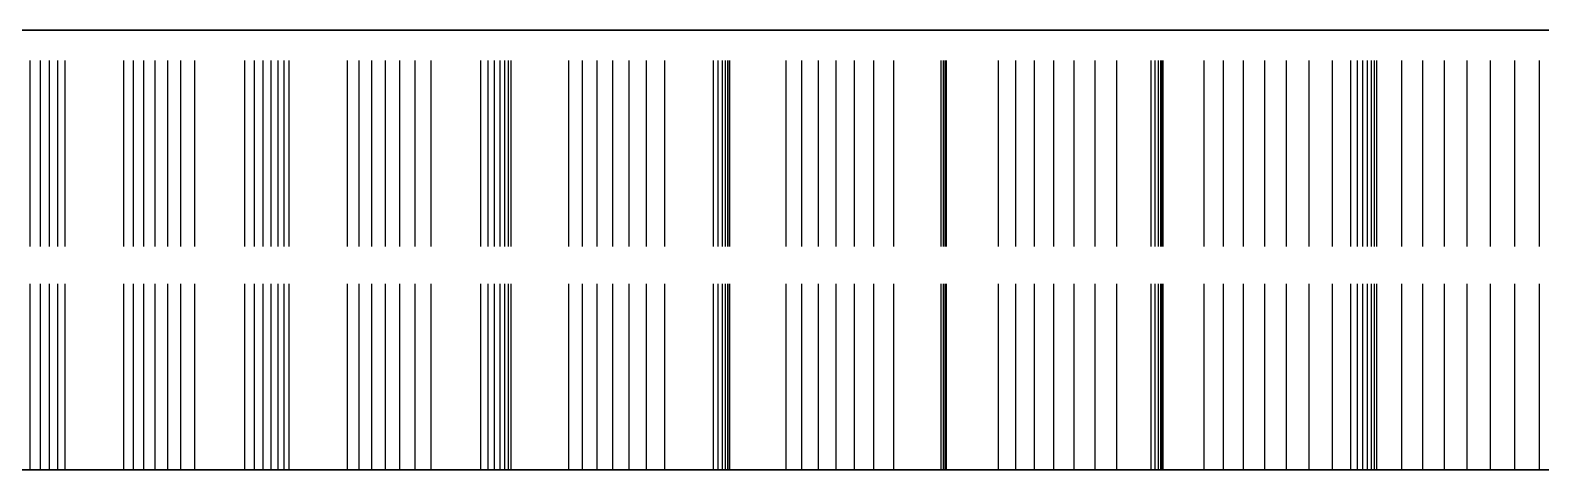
# Model space of a CAD drawing. Header units: millimetres. Extents: x -29 to 159, y -20 to 130.
# Drawn here: x 76.33 to 86.62, y 2 to 5 of the extents above; entities that cross this region are included whole.
import ezdxf

# ---------------------------------------------------------------- set-up
doc = ezdxf.new("R2010")
doc.units = ezdxf.units.MM
doc.linetypes.add('DASHED', pattern=[1.524, 1.27, -0.254])
doc.layers.add('HIDDEN', color=8, linetype='DASHED')
doc.layers.add('VISIBLE', color=7, linetype='CONTINUOUS')

msp = doc.modelspace()

# ---------------------------------------------------------------- linework, layer by layer
at = {"layer": 'HIDDEN'}
for points in [[(87, 5), (86.33333, 5), (85.66667, 5), (85, 5), (84.33333, 5), (83.66667, 5), (83, 5), (82.33333, 5), (81.66667, 5), (81, 5), (80.33333, 5), (79.66667, 5), (79, 5), (78.33333, 5), (77.66667, 5), (77, 5), (76.33333, 5), (75.66667, 5)], [(87, 5), (86.33333, 5), (85.66667, 5), (85, 5), (84.33333, 5), (83.66667, 5), (83, 5), (82.33333, 5), (81.66667, 5), (81, 5), (80.33333, 5), (79.66667, 5), (79, 5), (78.33333, 5), (77.66667, 5), (77, 5), (76.33333, 5), (75.66667, 5)], [(76.25143, 5), (76.32661, 5)], [(76.32661, 5), (76.25143, 5)], [(76.30159, 5), (76.60317, 5), (76.90476, 5), (77.20635, 5), (77.50794, 5), (77.80952, 5), (78.11111, 5), (78.4127, 5), (78.71429, 5), (79.01587, 5), (79.31746, 5), (79.61905, 5), (79.92063, 5), (80.22222, 5), (80.52381, 5), (80.8254, 5), (81.12698, 5), (81.42857, 5), (81.73016, 5), (82.03175, 5), (82.33333, 5), (82.63492, 5), (82.93651, 5), (83.2381, 5), (83.53968, 5), (83.84127, 5), (84.14286, 5), (84.44444, 5), (84.74603, 5), (85.04762, 5), (85.34921, 5), (85.65079, 5), (85.95238, 5), (86.25397, 5), (86.55556, 5), (86.85714, 5)], [(87.15873, 5), (86.55556, 5), (85.95238, 5), (85.34921, 5), (84.74603, 5), (84.14286, 5), (83.53968, 5), (82.93651, 5), (82.33333, 5), (81.73016, 5), (81.12698, 5), (80.52381, 5), (79.92063, 5), (79.31746, 5), (78.71429, 5), (78.11111, 5), (77.50794, 5), (76.90476, 5), (76.30159, 5)], [(76.32661, 5), (76.39592, 5)], [(76.39592, 5), (76.32661, 5)], [(76.32661, 2), (76.32661, 5)], [(76.32661, 2), (76.32661, 5)], [(76.39592, 5), (76.45906, 5)], [(76.45906, 5), (76.39592, 5)], [(76.39592, 2), (76.39592, 5)], [(76.39592, 2), (76.39592, 5)], [(76.45906, 5), (76.51567, 5)], [(76.51567, 5), (76.45906, 5)], [(76.45906, 2), (76.45906, 5)], [(76.45906, 2), (76.45906, 5)], [(76.51567, 5), (76.56522, 5)], [(76.56522, 5), (76.51567, 5)], [(76.51567, 2), (76.51567, 5)], [(76.51567, 2), (76.51567, 5)], [(76.56522, 5), (76.96481, 5)], [(76.96481, 5), (76.56522, 5)], [(76.56522, 2), (76.56522, 5)], [(76.56522, 2), (76.56522, 5)], [(76.96481, 5), (77.0294, 5)], [(77.0294, 5), (76.96481, 5)], [(76.96481, 2), (76.96481, 5)], [(76.96481, 2), (76.96481, 5)], [(77.0294, 5), (77.10103, 5)], [(77.10103, 5), (77.0294, 5)], [(77.0294, 2), (77.0294, 5)], [(77.0294, 2), (77.0294, 5)], [(77.10103, 5), (77.17917, 5)], [(77.17917, 5), (77.10103, 5)], [(77.10103, 2), (77.10103, 5)], [(77.10103, 2), (77.10103, 5)], [(77.17917, 5), (77.26345, 5)], [(77.26345, 5), (77.17917, 5)], [(77.17917, 2), (77.17917, 5)], [(77.17917, 2), (77.17917, 5)], [(77.26345, 5), (77.35356, 5)], [(77.35356, 5), (77.26345, 5)], [(77.26345, 2), (77.26345, 5)], [(77.26345, 2), (77.26345, 5)], [(77.35356, 5), (77.44926, 5)], [(77.44926, 5), (77.35356, 5)], [(77.35356, 2), (77.35356, 5)], [(77.35356, 2), (77.35356, 5)], [(77.44926, 5), (77.7894, 5)], [(77.7894, 5), (77.44926, 5)], [(77.44926, 2), (77.44926, 5)], [(77.44926, 2), (77.44926, 5)], [(77.7894, 5), (77.85479, 5)], [(77.85479, 5), (77.7894, 5)], [(77.7894, 2), (77.7894, 5)], [(77.7894, 2), (77.7894, 5)], [(77.85479, 5), (77.91455, 5)], [(77.91455, 5), (77.85479, 5)], [(77.85479, 2), (77.85479, 5)], [(77.85479, 2), (77.85479, 5)], [(77.91455, 5), (77.96844, 5)], [(77.96844, 5), (77.91455, 5)], [(77.91455, 2), (77.91455, 5)], [(77.91455, 2), (77.91455, 5)], [(77.96844, 5), (78.01618, 5)], [(78.01618, 5), (77.96844, 5)], [(77.96844, 2), (77.96844, 5)], [(77.96844, 2), (77.96844, 5)], [(78.01618, 5), (78.05739, 5)], [(78.05739, 5), (78.01618, 5)], [(78.01618, 2), (78.01618, 5)], [(78.01618, 2), (78.01618, 5)], [(78.05739, 5), (78.09157, 5)], [(78.09157, 5), (78.05739, 5)], [(78.05739, 2), (78.05739, 5)], [(78.05739, 2), (78.05739, 5)], [(78.09157, 5), (78.48857, 5)], [(78.48857, 5), (78.09157, 5)], [(78.09157, 2), (78.09157, 5)], [(78.09157, 2), (78.09157, 5)], [(78.48857, 5), (78.56779, 5)], [(78.56779, 5), (78.48857, 5)], [(78.48857, 2), (78.48857, 5)], [(78.48857, 2), (78.48857, 5)], [(78.56779, 5), (78.65398, 5)], [(78.65398, 5), (78.56779, 5)], [(78.56779, 2), (78.56779, 5)], [(78.56779, 2), (78.56779, 5)], [(78.65398, 5), (78.74661, 5)], [(78.74661, 5), (78.65398, 5)], [(78.65398, 2), (78.65398, 5)], [(78.65398, 2), (78.65398, 5)], [(78.74661, 5), (78.84531, 5)], [(78.84531, 5), (78.74661, 5)], [(78.74661, 2), (78.74661, 5)], [(78.74661, 2), (78.74661, 5)], [(78.84531, 5), (78.94977, 5)], [(78.94977, 5), (78.84531, 5)], [(78.84531, 2), (78.84531, 5)], [(78.84531, 2), (78.84531, 5)], [(78.94977, 5), (79.05975, 5)], [(79.05975, 5), (78.94977, 5)], [(78.94977, 2), (78.94977, 5)], [(78.94977, 2), (78.94977, 5)], [(79.05975, 5), (79.39658, 5)], [(79.39658, 5), (79.05975, 5)], [(79.05975, 2), (79.05975, 5)], [(79.05975, 2), (79.05975, 5)], [(79.39658, 5), (79.44612, 5)], [(79.44612, 5), (79.39658, 5)], [(79.39658, 2), (79.39658, 5)], [(79.39658, 2), (79.39658, 5)], [(79.44612, 5), (79.49007, 5)], [(79.49007, 5), (79.44612, 5)], [(79.44612, 2), (79.44612, 5)], [(79.44612, 2), (79.44612, 5)], [(79.49007, 5), (79.52819, 5)], [(79.52819, 5), (79.49007, 5)], [(79.49007, 2), (79.49007, 5)], [(79.49007, 2), (79.49007, 5)], [(79.52819, 5), (79.56022, 5)], [(79.56022, 5), (79.52819, 5)], [(79.52819, 2), (79.52819, 5)], [(79.52819, 2), (79.52819, 5)], [(79.56022, 5), (79.58577, 5)], [(79.58577, 5), (79.56022, 5)], [(79.56022, 2), (79.56022, 5)], [(79.56022, 2), (79.56022, 5)], [(79.58577, 5), (79.60436, 5)], [(79.60436, 5), (79.58577, 5)], [(79.58577, 2), (79.58577, 5)], [(79.58577, 2), (79.58577, 5)], [(79.60436, 5), (79.99619, 5)], [(79.99619, 5), (79.60436, 5)], [(79.60436, 2), (79.60436, 5)], [(79.60436, 2), (79.60436, 5)], [(79.99619, 5), (80.08953, 5)], [(80.08953, 5), (79.99619, 5)], [(79.99619, 2), (79.99619, 5)], [(79.99619, 2), (79.99619, 5)], [(80.08953, 5), (80.18972, 5)], [(80.18972, 5), (80.08953, 5)], [(80.08953, 2), (80.08953, 5)], [(80.08953, 2), (80.08953, 5)], [(80.18972, 5), (80.29624, 5)], [(80.29624, 5), (80.18972, 5)], [(80.18972, 2), (80.18972, 5)], [(80.18972, 2), (80.18972, 5)], [(80.29624, 5), (80.40872, 5)], [(80.40872, 5), (80.29624, 5)], [(80.29624, 2), (80.29624, 5)], [(80.29624, 2), (80.29624, 5)], [(80.40872, 5), (80.52685, 5)], [(80.52685, 5), (80.40872, 5)], [(80.40872, 2), (80.40872, 5)], [(80.40872, 2), (80.40872, 5)], [(80.52685, 5), (80.65039, 5)], [(80.65039, 5), (80.52685, 5)], [(80.52685, 2), (80.52685, 5)], [(80.52685, 2), (80.52685, 5)], [(80.65039, 5), (80.98172, 5)], [(80.98172, 5), (80.65039, 5)], [(80.65039, 2), (80.65039, 5)], [(80.65039, 2), (80.65039, 5)], [(80.98172, 5), (81.0151, 5)], [(81.0151, 5), (80.98172, 5)], [(80.98172, 2), (80.98172, 5)], [(80.98172, 2), (80.98172, 5)], [(81.0151, 5), (81.04296, 5)], [(81.04296, 5), (81.0151, 5)], [(81.0151, 2), (81.0151, 5)], [(81.0151, 2), (81.0151, 5)], [(81.04296, 5), (81.06507, 5)], [(81.06507, 5), (81.04296, 5)], [(81.04296, 2), (81.04296, 5)], [(81.04296, 2), (81.04296, 5)], [(81.06507, 5), (81.08116, 5)], [(81.08116, 5), (81.06507, 5)], [(81.06507, 2), (81.06507, 5)], [(81.06507, 2), (81.06507, 5)], [(81.08116, 5), (81.09089, 5)], [(81.09089, 5), (81.08116, 5)], [(81.08116, 2), (81.08116, 5)], [(81.08116, 2), (81.08116, 5)], [(81.09089, 5), (81.09378, 5)], [(81.09378, 5), (81.09089, 5)], [(81.09089, 2), (81.09089, 5)], [(81.09089, 2), (81.09089, 5)], [(81.09378, 5), (81.4779, 5)], [(81.4779, 5), (81.09378, 5)], [(81.09378, 2), (81.09378, 5)], [(81.09378, 2), (81.09378, 5)], [(81.4779, 5), (81.58474, 5)], [(81.58474, 5), (81.4779, 5)], [(81.4779, 2), (81.4779, 5)], [(81.4779, 2), (81.4779, 5)], [(81.58474, 5), (81.69828, 5)], [(81.69828, 5), (81.58474, 5)], [(81.58474, 2), (81.58474, 5)], [(81.58474, 2), (81.58474, 5)], [(81.69828, 5), (81.81801, 5)], [(81.81801, 5), (81.69828, 5)], [(81.69828, 2), (81.69828, 5)], [(81.69828, 2), (81.69828, 5)], [(81.81801, 5), (81.94354, 5)], [(81.94354, 5), (81.81801, 5)], [(81.81801, 2), (81.81801, 5)], [(81.81801, 2), (81.81801, 5)], [(81.94354, 5), (82.07457, 5)], [(82.07457, 5), (81.94354, 5)], [(81.94354, 2), (81.94354, 5)], [(81.94354, 2), (81.94354, 5)], [(82.07457, 5), (82.21087, 5)], [(82.21087, 5), (82.07457, 5)], [(82.07457, 2), (82.07457, 5)], [(82.07457, 2), (82.07457, 5)], [(82.21087, 5), (82.53456, 5)], [(82.53456, 5), (82.21087, 5)], [(82.21087, 2), (82.21087, 5)], [(82.21087, 2), (82.21087, 5)], [(82.53456, 5), (82.55156, 5)], [(82.55156, 5), (82.53456, 5)], [(82.53456, 2), (82.53456, 5)], [(82.53456, 2), (82.53456, 5)], [(82.563, 5), (82.55016, 5)], [(82.55016, 5), (82.92408, 5)], [(82.92408, 5), (82.55016, 5)], [(82.55016, 5), (82.563, 5)], [(82.55016, 2), (82.55016, 5)], [(82.55016, 2), (82.55016, 5)], [(82.55156, 5), (82.56314, 5)], [(82.56314, 5), (82.55156, 5)], [(82.55156, 2), (82.55156, 5)], [(82.55156, 2), (82.55156, 5)], [(82.56916, 5), (82.563, 5)], [(82.563, 5), (82.56916, 5)], [(82.563, 2), (82.563, 5)], [(82.563, 2), (82.563, 5)], [(82.56314, 5), (82.56909, 5)], [(82.56909, 5), (82.56314, 5)], [(82.56314, 2), (82.56314, 5)], [(82.56314, 2), (82.56314, 5)], [(82.56909, 5), (82.56916, 5)], [(82.56916, 5), (82.56909, 5)], [(82.56909, 2), (82.56909, 5)], [(82.56909, 2), (82.56909, 5)], [(82.56916, 2), (82.56916, 5)], [(82.56916, 2), (82.56916, 5)], [(82.92408, 5), (83.04374, 5)], [(83.04374, 5), (82.92408, 5)], [(82.92408, 2), (82.92408, 5)], [(82.92408, 2), (82.92408, 5)], [(83.04374, 5), (83.16989, 5)], [(83.16989, 5), (83.04374, 5)], [(83.04374, 2), (83.04374, 5)], [(83.04374, 2), (83.04374, 5)], [(83.16989, 5), (83.30204, 5)], [(83.30204, 5), (83.16989, 5)], [(83.16989, 2), (83.16989, 5)], [(83.16989, 2), (83.16989, 5)], [(83.30204, 5), (83.43981, 5)], [(83.43981, 5), (83.30204, 5)], [(83.30204, 2), (83.30204, 5)], [(83.30204, 2), (83.30204, 5)], [(83.43981, 5), (83.5829, 5)], [(83.5829, 5), (83.43981, 5)], [(83.43981, 2), (83.43981, 5)], [(83.43981, 2), (83.43981, 5)], [(83.5829, 5), (83.73107, 5)], [(83.73107, 5), (83.5829, 5)], [(83.5829, 2), (83.5829, 5)], [(83.5829, 2), (83.5829, 5)], [(83.73107, 5), (84.04502, 5)], [(84.04502, 5), (83.73107, 5)], [(83.73107, 2), (83.73107, 5)], [(83.73107, 2), (83.73107, 5)], [(83.99255, 5), (83.96406, 5)], [(83.96406, 5), (84.32536, 5)], [(84.32536, 5), (83.96406, 5)], [(83.96406, 5), (83.99255, 5)], [(83.96406, 2), (83.96406, 5)], [(83.96406, 2), (83.96406, 5)], [(84.01455, 5), (83.99255, 5)], [(83.99255, 5), (84.01455, 5)], [(83.99255, 2), (83.99255, 5)], [(83.99255, 2), (83.99255, 5)], [(84.03051, 5), (84.01455, 5)], [(84.01455, 5), (84.03051, 5)], [(84.01455, 2), (84.01455, 5)], [(84.01455, 2), (84.01455, 5)], [(84.04075, 5), (84.03051, 5)], [(84.03051, 5), (84.04075, 5)], [(84.03051, 2), (84.03051, 5)], [(84.03051, 2), (84.03051, 5)], [(84.04552, 5), (84.04075, 5)], [(84.04075, 5), (84.04552, 5)], [(84.04075, 2), (84.04075, 5)], [(84.04075, 2), (84.04075, 5)], [(84.04502, 5), (84.04552, 5)], [(84.04552, 5), (84.04502, 5)], [(84.04502, 2), (84.04502, 5)], [(84.04502, 2), (84.04502, 5)], [(84.04552, 2), (84.04552, 5)], [(84.04552, 2), (84.04552, 5)], [(84.32536, 5), (84.45705, 5)], [(84.45705, 5), (84.32536, 5)], [(84.32536, 2), (84.32536, 5)], [(84.32536, 2), (84.32536, 5)], [(84.45705, 5), (84.595, 5)], [(84.595, 5), (84.45705, 5)], [(84.45705, 2), (84.45705, 5)], [(84.45705, 2), (84.45705, 5)], [(84.595, 5), (84.73872, 5)], [(84.73872, 5), (84.595, 5)], [(84.595, 2), (84.595, 5)], [(84.595, 2), (84.595, 5)], [(84.73872, 5), (84.88783, 5)], [(84.88783, 5), (84.73872, 5)], [(84.73872, 2), (84.73872, 5)], [(84.73872, 2), (84.73872, 5)], [(84.88783, 5), (85.04205, 5)], [(85.04205, 5), (84.88783, 5)], [(84.88783, 2), (84.88783, 5)], [(84.88783, 2), (84.88783, 5)], [(85.04205, 5), (85.20114, 5)], [(85.20114, 5), (85.04205, 5)], [(85.04205, 2), (85.04205, 5)], [(85.04205, 2), (85.04205, 5)], [(85.20114, 5), (85.5033, 5)], [(85.5033, 5), (85.20114, 5)], [(85.20114, 2), (85.20114, 5)], [(85.20114, 2), (85.20114, 5)], [(85.37026, 5), (85.32631, 5)], [(85.32631, 5), (85.67264, 5)], [(85.67264, 5), (85.32631, 5)], [(85.32631, 5), (85.37026, 5)], [(85.32631, 2), (85.32631, 5)], [(85.32631, 2), (85.32631, 5)], [(85.40796, 5), (85.37026, 5)], [(85.37026, 5), (85.40796, 5)], [(85.37026, 2), (85.37026, 5)], [(85.37026, 2), (85.37026, 5)], [(85.43985, 5), (85.40796, 5)], [(85.40796, 5), (85.43985, 5)], [(85.40796, 2), (85.40796, 5)], [(85.40796, 2), (85.40796, 5)], [(85.46622, 5), (85.43985, 5)], [(85.43985, 5), (85.46622, 5)], [(85.43985, 2), (85.43985, 5)], [(85.43985, 2), (85.43985, 5)], [(85.48731, 5), (85.46622, 5)], [(85.46622, 5), (85.48731, 5)], [(85.46622, 2), (85.46622, 5)], [(85.46622, 2), (85.46622, 5)], [(85.5033, 5), (85.48731, 5)], [(85.48731, 5), (85.5033, 5)], [(85.48731, 2), (85.48731, 5)], [(85.48731, 2), (85.48731, 5)], [(85.5033, 2), (85.5033, 5)], [(85.5033, 2), (85.5033, 5)], [(85.67264, 5), (85.81552, 5)], [(85.81552, 5), (85.67264, 5)], [(85.67264, 2), (85.67264, 5)], [(85.67264, 2), (85.67264, 5)], [(85.81552, 5), (85.96437, 5)], [(85.96437, 5), (85.81552, 5)], [(85.81552, 2), (85.81552, 5)], [(85.81552, 2), (85.81552, 5)], [(85.96437, 5), (86.11872, 5)], [(86.11872, 5), (85.96437, 5)], [(85.96437, 2), (85.96437, 5)], [(85.96437, 2), (85.96437, 5)], [(86.11872, 5), (86.27821, 5)], [(86.27821, 5), (86.11872, 5)], [(86.11872, 2), (86.11872, 5)], [(86.11872, 2), (86.11872, 5)], [(86.27821, 5), (86.44256, 5)], [(86.44256, 5), (86.27821, 5)], [(86.27821, 2), (86.27821, 5)], [(86.27821, 2), (86.27821, 5)], [(86.44256, 5), (86.61153, 5)], [(86.61153, 5), (86.44256, 5)], [(86.44256, 2), (86.44256, 5)], [(86.44256, 2), (86.44256, 5)], [(86.61153, 5), (86.89995, 5)], [(86.89995, 5), (86.61153, 5)], [(86.61153, 2), (86.61153, 5)], [(86.61153, 2), (86.61153, 5)], [(87, 2), (86.33333, 2), (85.66667, 2), (85, 2), (84.33333, 2), (83.66667, 2), (83, 2), (82.33333, 2), (81.66667, 2), (81, 2), (80.33333, 2), (79.66667, 2), (79, 2), (78.33333, 2), (77.66667, 2), (77, 2), (76.33333, 2), (75.66667, 2)], [(76.25143, 2), (76.32661, 2)], [(76.32661, 2), (76.25143, 2)], [(76.32661, 2), (76.39592, 2)], [(76.39592, 2), (76.32661, 2)], [(76.39592, 2), (76.45906, 2)], [(76.45906, 2), (76.39592, 2)], [(76.45906, 2), (76.51567, 2)], [(76.51567, 2), (76.45906, 2)], [(76.51567, 2), (76.56522, 2)], [(76.56522, 2), (76.51567, 2)], [(76.56522, 2), (76.96481, 2)], [(76.96481, 2), (76.56522, 2)], [(76.96481, 2), (77.0294, 2)], [(77.0294, 2), (76.96481, 2)], [(77.0294, 2), (77.10103, 2)], [(77.10103, 2), (77.0294, 2)], [(77.10103, 2), (77.17917, 2)], [(77.17917, 2), (77.10103, 2)], [(77.17917, 2), (77.26345, 2)], [(77.26345, 2), (77.17917, 2)], [(77.26345, 2), (77.35356, 2)], [(77.35356, 2), (77.26345, 2)], [(77.35356, 2), (77.44926, 2)], [(77.44926, 2), (77.35356, 2)], [(77.44926, 2), (77.7894, 2)], [(77.7894, 2), (77.44926, 2)], [(77.7894, 2), (77.85479, 2)], [(77.85479, 2), (77.7894, 2)], [(77.85479, 2), (77.91455, 2)], [(77.91455, 2), (77.85479, 2)], [(77.91455, 2), (77.96844, 2)], [(77.96844, 2), (77.91455, 2)], [(77.96844, 2), (78.01618, 2)], [(78.01618, 2), (77.96844, 2)], [(78.01618, 2), (78.05739, 2)], [(78.05739, 2), (78.01618, 2)], [(78.05739, 2), (78.09157, 2)], [(78.09157, 2), (78.05739, 2)], [(78.09157, 2), (78.48857, 2)], [(78.48857, 2), (78.09157, 2)], [(78.48857, 2), (78.56779, 2)], [(78.56779, 2), (78.48857, 2)], [(78.56779, 2), (78.65398, 2)], [(78.65398, 2), (78.56779, 2)], [(78.65398, 2), (78.74661, 2)], [(78.74661, 2), (78.65398, 2)], [(78.74661, 2), (78.84531, 2)], [(78.84531, 2), (78.74661, 2)], [(78.84531, 2), (78.94977, 2)], [(78.94977, 2), (78.84531, 2)], [(78.94977, 2), (79.05975, 2)], [(79.05975, 2), (78.94977, 2)], [(79.05975, 2), (79.39658, 2)], [(79.39658, 2), (79.05975, 2)], [(79.39658, 2), (79.44612, 2)], [(79.44612, 2), (79.39658, 2)], [(79.44612, 2), (79.49007, 2)], [(79.49007, 2), (79.44612, 2)], [(79.49007, 2), (79.52819, 2)], [(79.52819, 2), (79.49007, 2)], [(79.52819, 2), (79.56022, 2)], [(79.56022, 2), (79.52819, 2)], [(79.56022, 2), (79.58577, 2)], [(79.58577, 2), (79.56022, 2)], [(79.58577, 2), (79.60436, 2)], [(79.60436, 2), (79.58577, 2)], [(79.60436, 2), (79.99619, 2)], [(79.99619, 2), (79.60436, 2)], [(79.99619, 2), (80.08953, 2)], [(80.08953, 2), (79.99619, 2)], [(80.08953, 2), (80.18972, 2)], [(80.18972, 2), (80.08953, 2)], [(80.18972, 2), (80.29624, 2)], [(80.29624, 2), (80.18972, 2)], [(80.29624, 2), (80.40872, 2)], [(80.40872, 2), (80.29624, 2)], [(80.40872, 2), (80.52685, 2)], [(80.52685, 2), (80.40872, 2)], [(80.52685, 2), (80.65039, 2)], [(80.65039, 2), (80.52685, 2)], [(80.65039, 2), (80.98172, 2)], [(80.98172, 2), (80.65039, 2)], [(80.98172, 2), (81.0151, 2)], [(81.0151, 2), (80.98172, 2)], [(81.0151, 2), (81.04296, 2)], [(81.04296, 2), (81.0151, 2)], [(81.04296, 2), (81.06507, 2)], [(81.06507, 2), (81.04296, 2)], [(81.06507, 2), (81.08116, 2)], [(81.08116, 2), (81.06507, 2)], [(81.08116, 2), (81.09089, 2)], [(81.09089, 2), (81.08116, 2)], [(81.09089, 2), (81.09378, 2)], [(81.09378, 2), (81.09089, 2)], [(81.09378, 2), (81.4779, 2)], [(81.4779, 2), (81.09378, 2)], [(81.4779, 2), (81.58474, 2)], [(81.58474, 2), (81.4779, 2)], [(81.58474, 2), (81.69828, 2)], [(81.69828, 2), (81.58474, 2)], [(81.69828, 2), (81.81801, 2)], [(81.81801, 2), (81.69828, 2)], [(81.81801, 2), (81.94354, 2)], [(81.94354, 2), (81.81801, 2)], [(81.94354, 2), (82.07457, 2)], [(82.07457, 2), (81.94354, 2)], [(82.07457, 2), (82.21087, 2)], [(82.21087, 2), (82.07457, 2)], [(82.21087, 2), (82.53456, 2)], [(82.53456, 2), (82.21087, 2)], [(82.53456, 2), (82.55156, 2)], [(82.55156, 2), (82.53456, 2)], [(82.563, 2), (82.55016, 2)], [(82.55016, 2), (82.92408, 2)], [(82.92408, 2), (82.55016, 2)], [(82.55016, 2), (82.563, 2)], [(82.55156, 2), (82.56314, 2)], [(82.56314, 2), (82.55156, 2)], [(82.56916, 2), (82.563, 2)], [(82.563, 2), (82.56916, 2)], [(82.56314, 2), (82.56909, 2)], [(82.56909, 2), (82.56314, 2)], [(82.56909, 2), (82.56916, 2)], [(82.56916, 2), (82.56909, 2)], [(82.92408, 2), (83.04374, 2)], [(83.04374, 2), (82.92408, 2)], [(83.04374, 2), (83.16989, 2)], [(83.16989, 2), (83.04374, 2)], [(83.16989, 2), (83.30204, 2)], [(83.30204, 2), (83.16989, 2)], [(83.30204, 2), (83.43981, 2)], [(83.43981, 2), (83.30204, 2)], [(83.43981, 2), (83.5829, 2)], [(83.5829, 2), (83.43981, 2)], [(83.5829, 2), (83.73107, 2)], [(83.73107, 2), (83.5829, 2)], [(83.73107, 2), (84.04502, 2)], [(84.04502, 2), (83.73107, 2)], [(83.99255, 2), (83.96406, 2)], [(83.96406, 2), (84.32536, 2)], [(84.32536, 2), (83.96406, 2)], [(83.96406, 2), (83.99255, 2)], [(84.01455, 2), (83.99255, 2)], [(83.99255, 2), (84.01455, 2)], [(84.03051, 2), (84.01455, 2)], [(84.01455, 2), (84.03051, 2)], [(84.04075, 2), (84.03051, 2)], [(84.03051, 2), (84.04075, 2)], [(84.04552, 2), (84.04075, 2)], [(84.04075, 2), (84.04552, 2)], [(84.04502, 2), (84.04552, 2)], [(84.04552, 2), (84.04502, 2)], [(84.32536, 2), (84.45705, 2)], [(84.45705, 2), (84.32536, 2)], [(84.45705, 2), (84.595, 2)], [(84.595, 2), (84.45705, 2)], [(84.595, 2), (84.73872, 2)], [(84.73872, 2), (84.595, 2)], [(84.73872, 2), (84.88783, 2)], [(84.88783, 2), (84.73872, 2)], [(84.88783, 2), (85.04205, 2)], [(85.04205, 2), (84.88783, 2)], [(85.04205, 2), (85.20114, 2)], [(85.20114, 2), (85.04205, 2)], [(85.20114, 2), (85.5033, 2)], [(85.5033, 2), (85.20114, 2)], [(85.37026, 2), (85.32631, 2)], [(85.32631, 2), (85.67264, 2)], [(85.67264, 2), (85.32631, 2)], [(85.32631, 2), (85.37026, 2)], [(85.40796, 2), (85.37026, 2)], [(85.37026, 2), (85.40796, 2)], [(85.43985, 2), (85.40796, 2)], [(85.40796, 2), (85.43985, 2)], [(85.46622, 2), (85.43985, 2)], [(85.43985, 2), (85.46622, 2)], [(85.48731, 2), (85.46622, 2)], [(85.46622, 2), (85.48731, 2)], [(85.5033, 2), (85.48731, 2)], [(85.48731, 2), (85.5033, 2)], [(85.67264, 2), (85.81552, 2)], [(85.81552, 2), (85.67264, 2)], [(85.81552, 2), (85.96437, 2)], [(85.96437, 2), (85.81552, 2)], [(85.96437, 2), (86.11872, 2)], [(86.11872, 2), (85.96437, 2)], [(86.11872, 2), (86.27821, 2)], [(86.27821, 2), (86.11872, 2)], [(86.27821, 2), (86.44256, 2)], [(86.44256, 2), (86.27821, 2)], [(86.44256, 2), (86.61153, 2)], [(86.61153, 2), (86.44256, 2)], [(86.61153, 2), (86.89995, 2)], [(86.89995, 2), (86.61153, 2)]]:
    msp.add_lwpolyline(points, dxfattribs=at)
at = {"layer": 'VISIBLE'}
for points in [[(76, 5), (76.33333, 5), (76.66667, 5), (77, 5), (77.33333, 5), (77.66667, 5), (78, 5), (78.33333, 5), (78.66667, 5), (79, 5), (79.33333, 5), (79.66667, 5), (80, 5), (80.33333, 5), (80.66667, 5), (81, 5), (81.33333, 5), (81.66667, 5), (82, 5), (82.33333, 5), (82.66667, 5), (83, 5), (83.33333, 5), (83.66667, 5), (84, 5), (84.33333, 5), (84.66667, 5), (85, 5), (85.33333, 5), (85.66667, 5), (86, 5), (86.33333, 5), (86.66667, 5)], [(76, 5), (76.33333, 5), (76.66667, 5), (77, 5), (77.33333, 5), (77.66667, 5), (78, 5), (78.33333, 5), (78.66667, 5), (79, 5), (79.33333, 5), (79.66667, 5), (80, 5), (80.33333, 5), (80.66667, 5), (81, 5), (81.33333, 5), (81.66667, 5), (82, 5), (82.33333, 5), (82.66667, 5), (83, 5), (83.33333, 5), (83.66667, 5), (84, 5), (84.33333, 5), (84.66667, 5), (85, 5), (85.33333, 5), (85.66667, 5), (86, 5), (86.33333, 5), (86.66667, 5)], [(76, 2), (76.33333, 2), (76.66667, 2), (77, 2), (77.33333, 2), (77.66667, 2), (78, 2), (78.33333, 2), (78.66667, 2), (79, 2), (79.33333, 2), (79.66667, 2), (80, 2), (80.33333, 2), (80.66667, 2), (81, 2), (81.33333, 2), (81.66667, 2), (82, 2), (82.33333, 2), (82.66667, 2), (83, 2), (83.33333, 2), (83.66667, 2), (84, 2), (84.33333, 2), (84.66667, 2), (85, 2), (85.33333, 2), (85.66667, 2), (86, 2), (86.33333, 2), (86.66667, 2)]]:
    msp.add_lwpolyline(points, dxfattribs=at)

doc.saveas('drawing.dxf')
